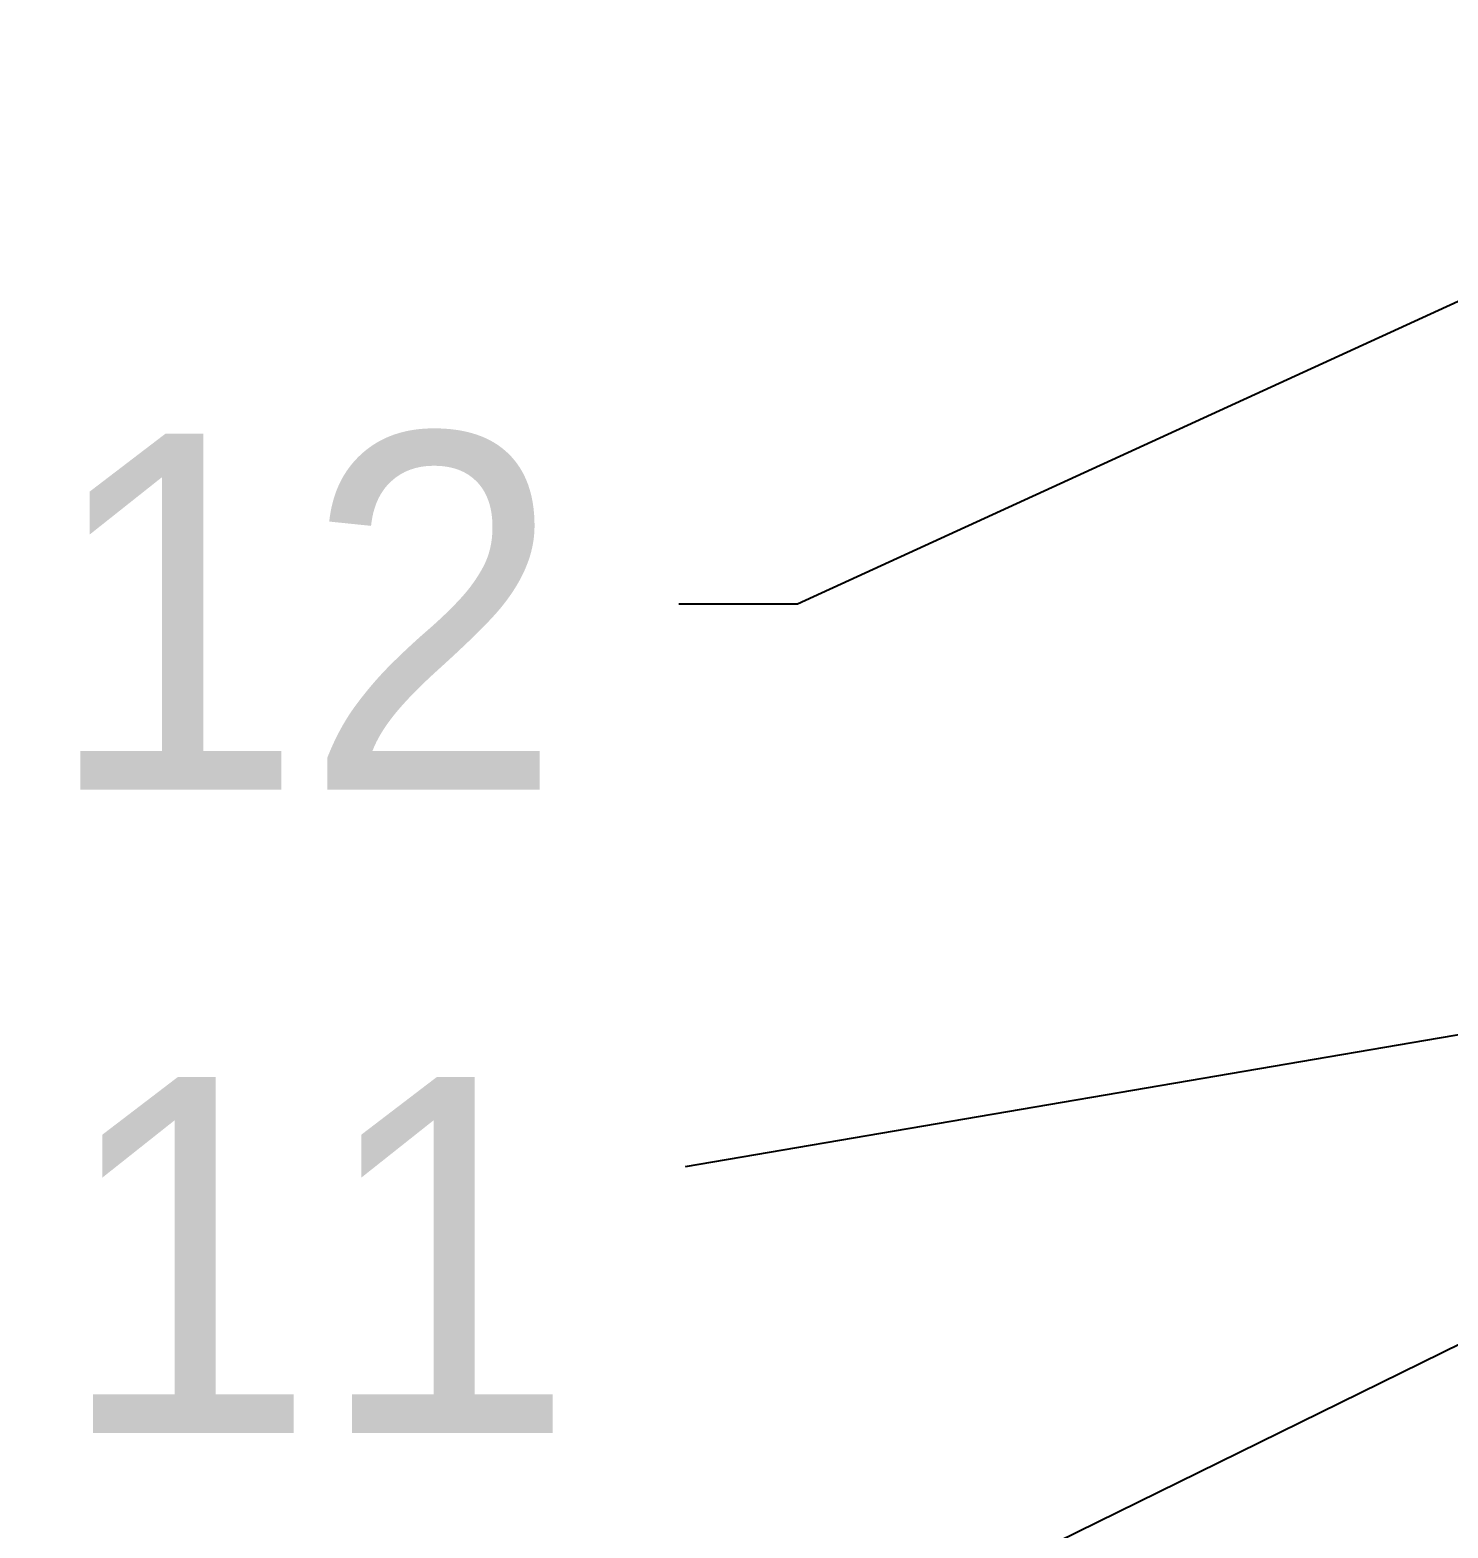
# Model space of a CAD drawing. Extents: x 10170 to 11010, y -16669 to -16075.
# Drawn here: x 10539.19 to 10569.07, y -16256.88 to -16225.31 of the extents above; entities that cross this region are included whole.
import ezdxf

# ---------------------------------------------------------------- set-up
doc = ezdxf.new("R2010")
doc.units = 0
doc.header["$MEASUREMENT"] = 0
doc.layers.get('0').update_dxf_attribs({"linetype": 'CONTINUOUS'})
doc.styles.add('ROMANS', font='Gulim.ttf')
doc.dimstyles.new('STANDARD$7', dxfattribs={"dimtxt": 3.5, "dimasz": 2.5, "dimexe": 0.3, "dimexo": 0.5, "dimgap": 0.8, "dimtad": 3, "dimlfac": 0.5, "dimdsep": 46, "dimtxsty": 'ROMANS', "dimcen": 0, "dimclrd": 2, "dimclre": 2, "dimclrt": 4, "dimadec": 0, "dimazin": 0, "dimtfac": 1, "dimtmove": 0, "dimatfit": 3, "dimfxl": 0, "dimtolj": 1, "dimarcsym": 0})

msp = doc.modelspace()

# ---------------------------------------------------------------- texts
at = {"color": 4, "char_height": 7.5, "attachment_point": 3, "style": 'ROMANS'}
for s, insert in [('12', (10550.42342, -16233.81832)), ('11', (10550.68499, -16247.37266))]:
    msp.add_mtext(s, dxfattribs=dict(at, insert=insert))

# ---------------------------------------------------------------- leaders
at = {"color": 4, "annotation_type": 0, "has_hookline": 1, "hookline_direction": 1}
for points, text_width in [([(10581.7678, -16225.31227), (10555.36164, -16237.40912), (10552.86164, -16237.40912)], 9.71704), ([(10577.42493, -16245.10075), (10552.99905, -16249.266)], 7.84953), ([(10577.8235, -16248.8187), (10547.85669, -16263.5556), (10545.35669, -16263.5556)], 9.68708)]:
    msp.add_leader(points, dimstyle='STANDARD$7', override={"dimgap": 0.8, "dimtad": 0}, dxfattribs=dict(at, text_width=text_width))

doc.saveas('drawing.dxf')
